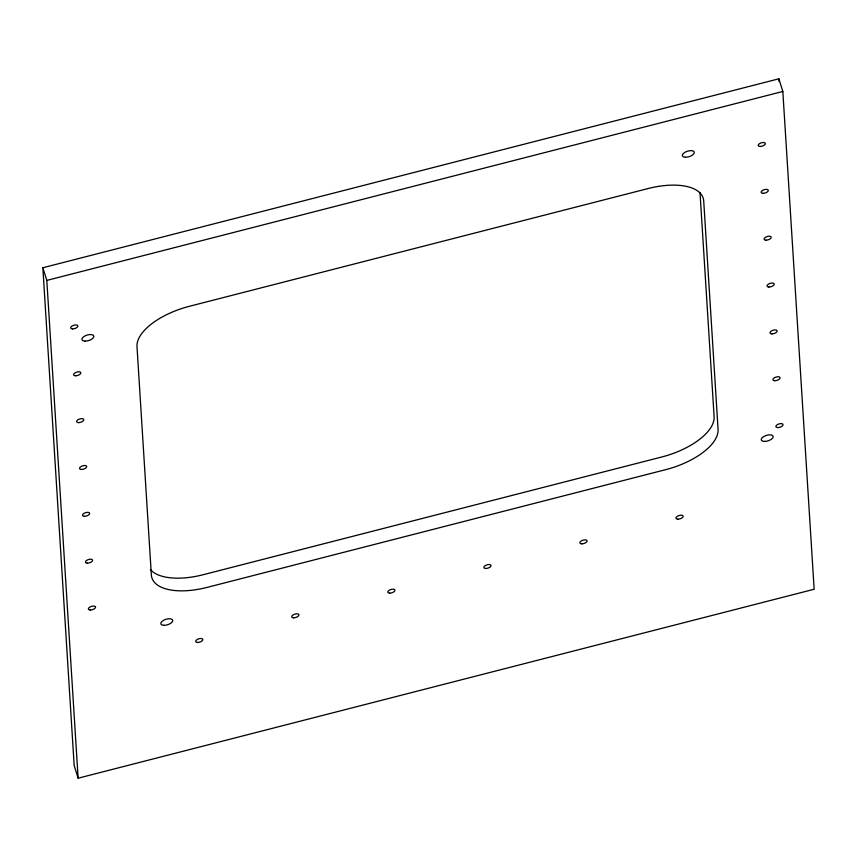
<?xml version="1.0" encoding="UTF-8"?>
<svg xmlns="http://www.w3.org/2000/svg" width="857" height="857" viewBox="0 0 857 857"><rect width="100%" height="100%" fill="white"/><g stroke="black" fill="none" stroke-linecap="round" stroke-linejoin="round"><path stroke-width="1.29" d="M42.85 267.748L778.874 78.801L782.827 91.463L814.15 589.252L78.126 778.199L74.173 765.537L42.85 267.748L46.814 280.41L78.126 778.199M46.814 280.41L782.827 91.463M778.874 78.801L779.034 81.469M699.998 192.386L714.117 416.77A56.059 25.806 -17.4 0 1 661.743 456.995L203.088 574.736A56.059 25.806 -17.4 0 1 150.393 569.53M648.021 188.561L189.365 306.303A56.059 25.806 -17.4 0 0 136.991 346.528L151.357 574.929A56.059 25.806 -17.4 0 0 207.04 587.409L665.707 469.657A56.059 25.806 -17.4 0 0 718.08 429.432L703.715 201.041A56.059 25.806 -17.4 0 0 648.021 188.561M485.715 568.48A3.739 1.725 -17.4 0 0 491.029 565.577A3.739 1.725 -17.4 0 0 485.533 565.438A3.739 1.725 -17.4 0 0 485.715 568.48M197.56 642.45A3.739 1.725 -17.4 0 0 202.863 639.547A3.739 1.725 -17.4 0 0 197.367 639.408A3.739 1.725 -17.4 0 0 197.56 642.45M581.774 543.831A3.739 1.725 -17.4 0 0 587.077 540.917A3.739 1.725 -17.4 0 0 581.582 540.788A3.739 1.725 -17.4 0 0 581.774 543.831M389.667 593.14A3.739 1.725 -17.4 0 0 394.97 590.237A3.739 1.725 -17.4 0 0 389.474 590.098A3.739 1.725 -17.4 0 0 389.667 593.14M293.608 617.801A3.739 1.725 -17.4 0 0 298.922 614.887A3.739 1.725 -17.4 0 0 293.415 614.758A3.739 1.725 -17.4 0 0 293.608 617.801M677.833 519.171A3.739 1.725 -17.4 0 0 683.136 516.268A3.739 1.725 -17.4 0 0 677.641 516.128A3.739 1.725 -17.4 0 0 677.833 519.171M771.846 333.866A3.739 1.725 -17.4 0 0 777.16 330.963A3.739 1.725 -17.4 0 0 771.664 330.823A3.739 1.725 -17.4 0 0 771.846 333.866M760.063 146.461A3.739 1.725 -17.4 0 0 765.365 143.558A3.739 1.725 -17.4 0 0 759.87 143.419A3.739 1.725 -17.4 0 0 760.063 146.461M768.9 287.02A3.739 1.725 -17.4 0 0 774.214 284.106A3.739 1.725 -17.4 0 0 768.708 283.978A3.739 1.725 -17.4 0 0 768.9 287.02M774.803 380.712A3.739 1.725 -17.4 0 0 780.106 377.808A3.739 1.725 -17.4 0 0 774.61 377.669A3.739 1.725 -17.4 0 0 774.803 380.712M763.009 193.318A3.739 1.725 -17.4 0 0 768.311 190.404A3.739 1.725 -17.4 0 0 762.816 190.275A3.739 1.725 -17.4 0 0 763.009 193.318M765.954 240.164A3.739 1.725 -17.4 0 0 771.268 237.26A3.739 1.725 -17.4 0 0 765.762 237.121A3.739 1.725 -17.4 0 0 765.954 240.164M777.749 427.568A3.739 1.725 -17.4 0 0 783.052 424.654A3.739 1.725 -17.4 0 0 777.556 424.526A3.739 1.725 -17.4 0 0 777.749 427.568M84.361 516.31A3.739 1.725 -17.4 0 0 89.664 513.397A3.739 1.725 -17.4 0 0 84.168 513.268A3.739 1.725 -17.4 0 0 84.361 516.31M72.566 328.906A3.739 1.725 -17.4 0 0 77.88 326.003A3.739 1.725 -17.4 0 0 72.374 325.864A3.739 1.725 -17.4 0 0 72.566 328.906M81.415 469.454A3.739 1.725 -17.4 0 0 86.718 466.551A3.739 1.725 -17.4 0 0 81.222 466.412A3.739 1.725 -17.4 0 0 81.415 469.454M87.307 563.156A3.739 1.725 -17.4 0 0 92.61 560.253A3.739 1.725 -17.4 0 0 87.114 560.114A3.739 1.725 -17.4 0 0 87.307 563.156M75.512 375.762A3.739 1.725 -17.4 0 0 80.826 372.849A3.739 1.725 -17.4 0 0 75.32 372.709A3.739 1.725 -17.4 0 0 75.512 375.762M78.458 422.608A3.739 1.725 -17.4 0 0 83.772 419.694A3.739 1.725 -17.4 0 0 78.276 419.566A3.739 1.725 -17.4 0 0 78.458 422.608M90.253 610.013A3.739 1.725 -17.4 0 0 95.556 607.099A3.739 1.725 -17.4 0 0 90.06 606.97A3.739 1.725 -17.4 0 0 90.253 610.013M764.358 441.43A6.224 2.871 -17.4 0 0 773.196 436.588A6.224 2.871 -17.4 0 0 764.037 436.363A6.224 2.871 -17.4 0 0 764.358 441.43M85.025 341.14A6.224 2.871 -17.4 0 0 93.874 336.298A6.224 2.871 -17.4 0 0 84.704 336.073A6.224 2.871 -17.4 0 0 85.025 341.14M163.912 625.331A6.224 2.871 -17.4 0 0 172.76 620.489A6.224 2.871 -17.4 0 0 163.591 620.264A6.224 2.871 -17.4 0 0 163.912 625.331M685.471 157.249A6.224 2.871 -17.4 0 0 694.32 152.396A6.224 2.871 -17.4 0 0 685.15 152.171A6.224 2.871 -17.4 0 0 685.471 157.249"/></g></svg>
